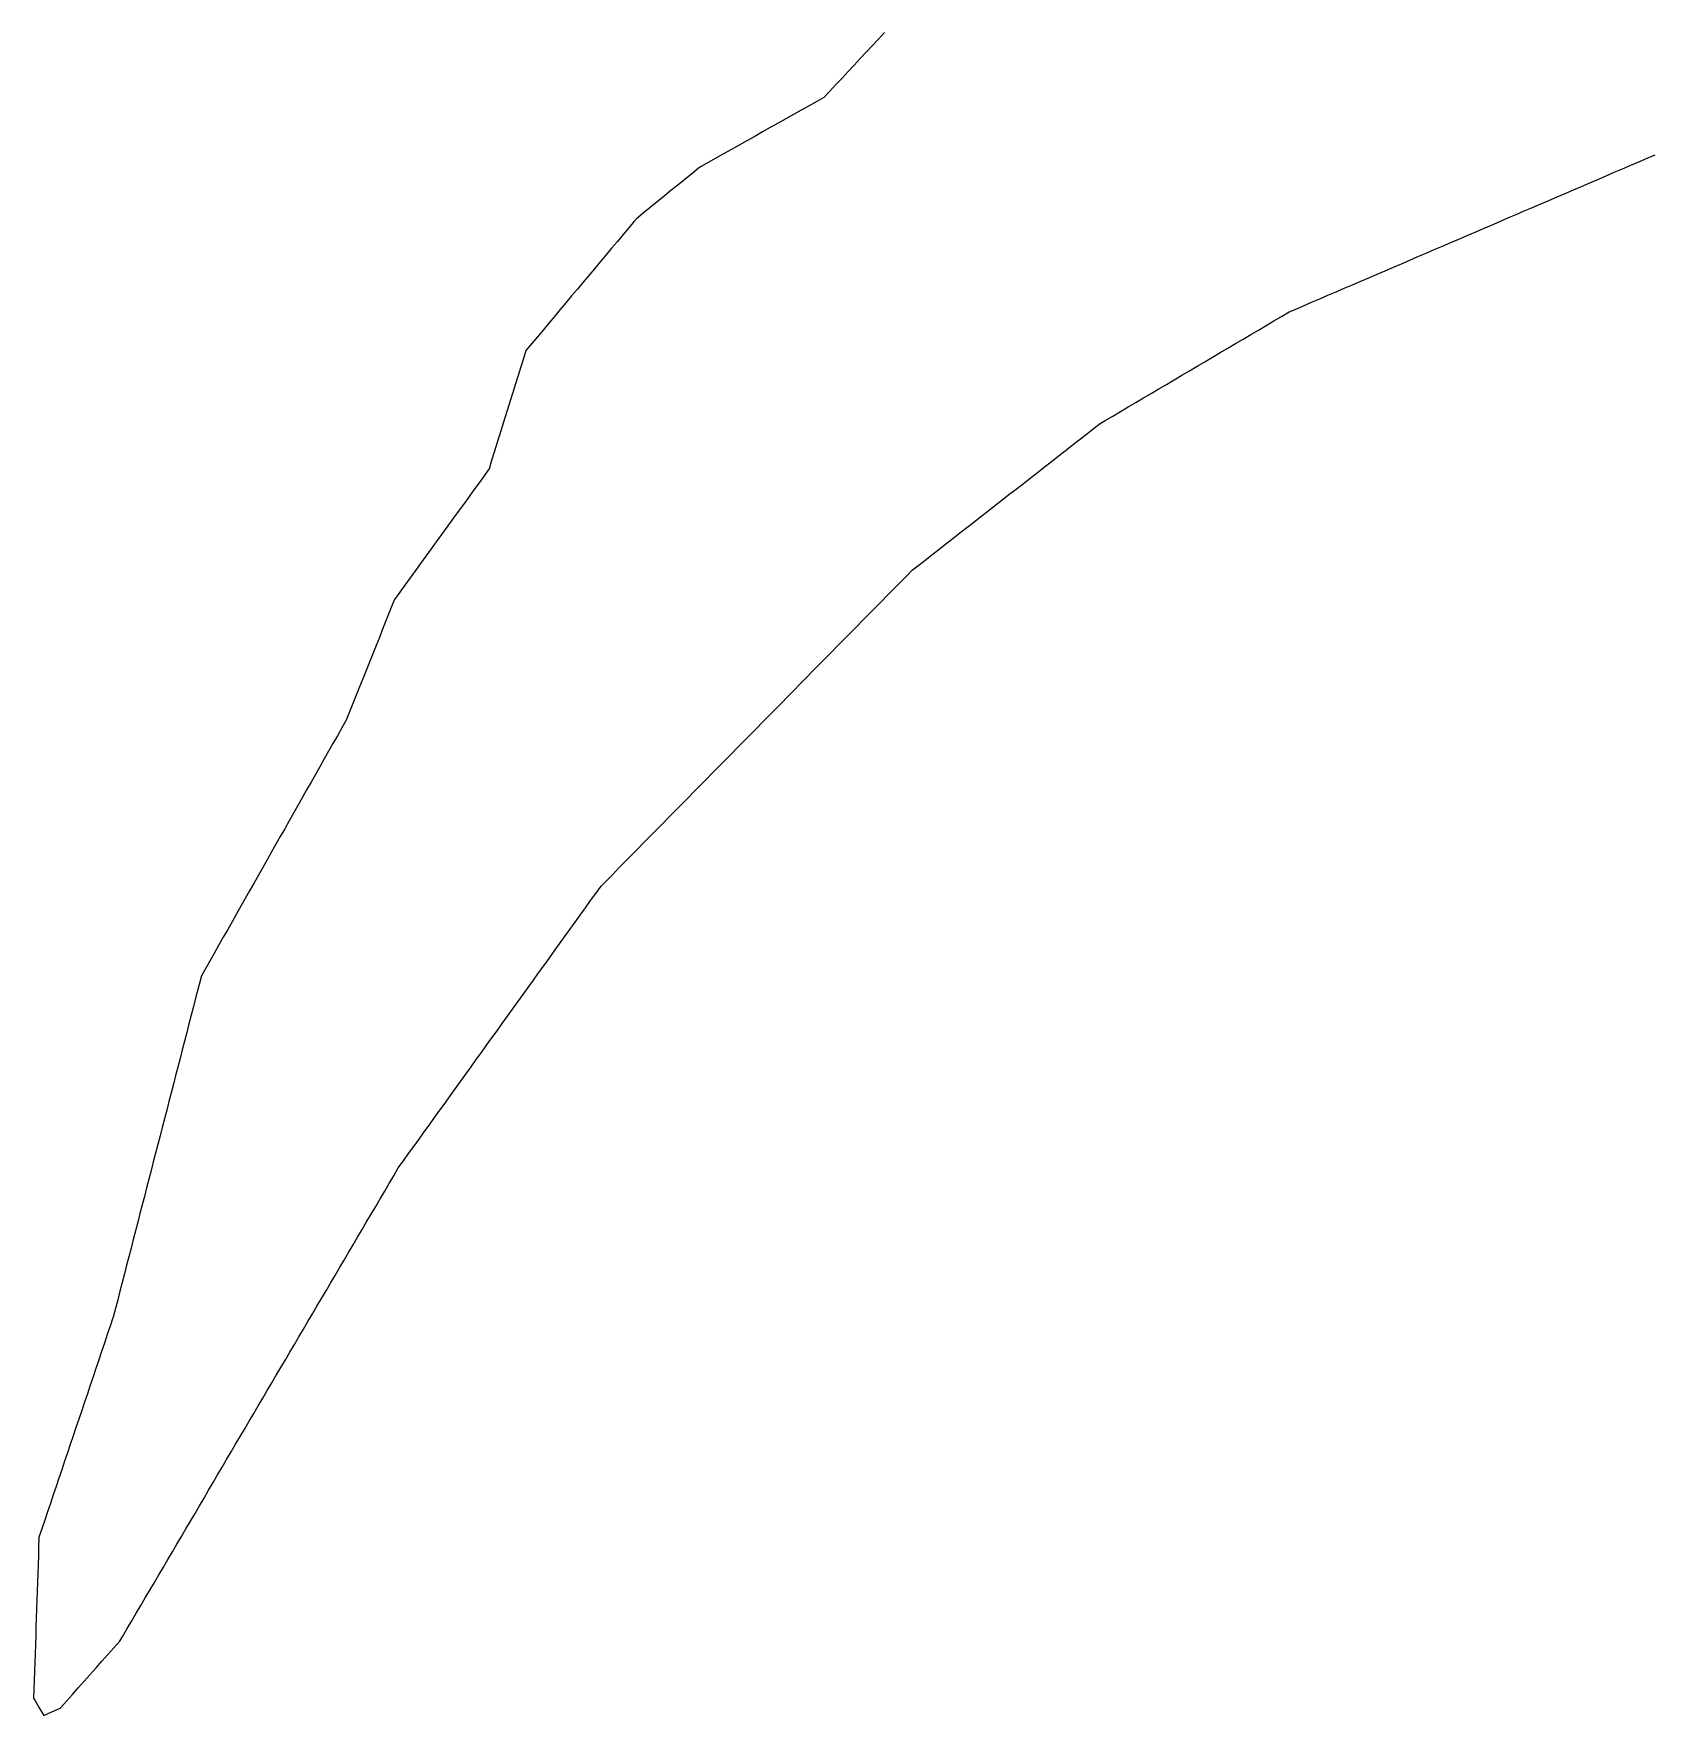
# Model space of a CAD drawing. Header units: millimetres. Extents: x 257 to 2289, y 96 to 1983.
# Drawn here: x 257.4 to 439.4, y 1063.7 to 1252.6 of the extents above; entities that cross this region are included whole.
import ezdxf

# ---------------------------------------------------------------- set-up
doc = ezdxf.new("R2010")
doc.units = ezdxf.units.MM
doc.layers.add('ALL_ISLANDS', color=7, linetype='Continuous')
doc.layers.add('OUTLINE_ISLAND_01', color=7, linetype='Continuous')

msp = doc.modelspace()

# ---------------------------------------------------------------- linework, layer by layer
at = {"layer": 'ALL_ISLANDS'}
msp.add_lwpolyline([(352.9154, 1252.7037), (352.2327, 1251.973), (351.55, 1251.2423), (350.8673, 1250.5116), (350.1846, 1249.7809), (349.5019, 1249.0502), (348.8192, 1248.3195), (348.1365, 1247.5888), (347.4539, 1246.858), (346.7712, 1246.1273), (346.0885, 1245.3966), (345.3102, 1244.9602), (344.438, 1244.4711), (343.5657, 1243.982), (342.6935, 1243.4929), (341.8213, 1243.0038), (340.949, 1242.5148), (340.0768, 1242.0257), (339.2046, 1241.5366), (338.3323, 1241.0475), (337.4601, 1240.5584), (336.5879, 1240.0693), (335.7156, 1239.5802), (334.8434, 1239.0911), (333.9712, 1238.602), (333.0989, 1238.1129), (332.2267, 1237.6238), (332.035, 1237.4685), (331.258, 1236.8391), (330.481, 1236.2096), (329.704, 1235.5801), (328.9269, 1234.9506), (328.1499, 1234.3212), (327.3729, 1233.6917), (326.5959, 1233.0622), (325.8188, 1232.4328), (325.0418, 1231.8033), (324.8351, 1231.5564), (324.1931, 1230.7897), (323.5511, 1230.023), (322.9091, 1229.2562), (322.2672, 1228.4895), (321.6252, 1227.7228), (320.9832, 1226.9561), (320.3412, 1226.1894), (319.6992, 1225.4227), (319.0572, 1224.6559), (318.4153, 1223.8892), (317.7733, 1223.1225), (317.1313, 1222.3558), (316.4893, 1221.5891), (315.8473, 1220.8223), (315.2053, 1220.0556), (314.5634, 1219.2889), (313.9214, 1218.5222), (313.2794, 1217.7555), (312.6374, 1216.9888), (312.3622, 1216.1057), (312.0646, 1215.151), (311.7671, 1214.1963), (311.4695, 1213.2416), (311.172, 1212.2869), (310.8744, 1211.3322), (310.5769, 1210.3775), (310.2793, 1209.4227), (309.9818, 1208.468), (309.6842, 1207.5133), (309.3867, 1206.5586), (309.0891, 1205.6039), (308.7916, 1204.6492), (308.494, 1203.6945), (308.4436, 1203.6249), (307.8569, 1202.8151), (307.2702, 1202.0053), (306.6835, 1201.1954), (306.0968, 1200.3856), (305.5101, 1199.5758), (304.9235, 1198.766), (304.3368, 1197.9562), (303.7501, 1197.1464), (303.1634, 1196.3366), (302.5767, 1195.5267), (301.99, 1194.7169), (301.4033, 1193.9071), (300.8167, 1193.0973), (300.23, 1192.2875), (299.6433, 1191.4777), (299.0566, 1190.6679), (298.4699, 1189.858), (297.8832, 1189.0482), (297.6655, 1188.5047), (297.2937, 1187.5764), (296.9218, 1186.6481), (296.55, 1185.7198), (296.1782, 1184.7915), (295.8063, 1183.8632), (295.4345, 1182.9349), (295.0626, 1182.0066), (294.6908, 1181.0784), (294.319, 1180.1501), (293.9471, 1179.2218), (293.5753, 1178.2935), (293.2034, 1177.3652), (292.8316, 1176.4369), (292.4598, 1175.5086), (292.4476, 1175.4871), (291.9549, 1174.6169), (291.4623, 1173.7466), (290.9696, 1172.8764), (290.477, 1172.0062), (289.9843, 1171.136), (289.4917, 1170.2657), (288.999, 1169.3955), (288.5064, 1168.5253), (288.0137, 1167.655), (287.5211, 1166.7848), (287.0284, 1165.9146), (286.5358, 1165.0444), (286.0431, 1164.1741), (285.5505, 1163.3039), (285.0578, 1162.4337), (284.5652, 1161.5635), (284.0725, 1160.6932), (283.5799, 1159.823), (283.0872, 1158.9528), (282.5946, 1158.0825), (282.1019, 1157.2123), (281.6093, 1156.3421), (281.1166, 1155.4719), (280.624, 1154.6016), (280.1313, 1153.7314), (279.6387, 1152.8612), (279.146, 1151.991), (278.6534, 1151.1207), (278.1607, 1150.2505), (277.6681, 1149.3803), (277.1754, 1148.51), (276.6828, 1147.6398), (276.1901, 1146.7696), (276.0506, 1146.2298), (275.8004, 1145.2617), (275.5501, 1144.2935), (275.2999, 1143.3253), (275.0496, 1142.3571), (274.7994, 1141.3889), (274.5492, 1140.4207), (274.2989, 1139.4526), (274.0487, 1138.4844), (273.7984, 1137.5162), (273.5482, 1136.548), (273.298, 1135.5798), (273.0477, 1134.6116), (272.7975, 1133.6435), (272.5472, 1132.6753), (272.297, 1131.7071), (272.0468, 1130.7389), (271.7965, 1129.7707), (271.5463, 1128.8025), (271.296, 1127.8343), (271.0458, 1126.8662), (270.7955, 1125.898), (270.5453, 1124.9298), (270.2951, 1123.9616), (270.0448, 1122.9934), (269.7946, 1122.0252), (269.5443, 1121.0571), (269.2941, 1120.0889), (269.0439, 1119.1207), (268.7936, 1118.1525), (268.5434, 1117.1843), (268.2931, 1116.2161), (268.0429, 1115.248), (267.7927, 1114.2798), (267.5424, 1113.3116), (267.2922, 1112.3434), (267.0419, 1111.3752), (266.7917, 1110.407), (266.5414, 1109.4389), (266.2912, 1108.4707), (266.2644, 1108.3911), (265.9448, 1107.4436), (265.6252, 1106.496), (265.3055, 1105.5485), (264.9859, 1104.6009), (264.6663, 1103.6534), (264.3467, 1102.7058), (264.0271, 1101.7583), (263.7075, 1100.8107), (263.3879, 1099.8632), (263.0683, 1098.9157), (262.7487, 1097.9681), (262.429, 1097.0206), (262.1094, 1096.073), (261.7898, 1095.1255), (261.4702, 1094.1779), (261.1506, 1093.2304), (260.831, 1092.2828), (260.5114, 1091.3353), (260.1918, 1090.3877), (259.8721, 1089.4402), (259.5525, 1088.4926), (259.2329, 1087.5451), (258.9133, 1086.5975), (258.5937, 1085.65), (258.2741, 1084.7024), (257.9545, 1083.7549), (257.9515, 1083.6652), (257.9182, 1082.6657), (257.885, 1081.6663), (257.8517, 1080.6668), (257.8184, 1079.6674), (257.7852, 1078.6679), (257.7519, 1077.6685), (257.7186, 1076.669), (257.6854, 1075.6696), (257.6521, 1074.6701), (257.6189, 1073.6707), (257.5856, 1072.6712), (257.5523, 1071.6718), (257.5191, 1070.6724), (257.4858, 1069.6729), (257.4525, 1068.6735), (257.4193, 1067.674), (257.386, 1066.6746), (257.3528, 1065.6751), (257.4778, 1065.4653), (257.9897, 1064.6062), (258.5016, 1063.7472), (259.4149, 1064.1454), (260.3315, 1064.5451), (260.3731, 1064.5918), (261.0376, 1065.339), (261.7022, 1066.0863), (262.3668, 1066.8335), (263.0313, 1067.5807), (263.6959, 1068.328), (264.3605, 1069.0752), (265.025, 1069.8224), (265.6896, 1070.5697), (266.3541, 1071.3169), (267.0187, 1072.0641), (267.3588, 1072.6418), (267.8661, 1073.5036), (268.3735, 1074.3653), (268.8808, 1075.2271), (269.3881, 1076.0889), (269.8954, 1076.9506), (270.4027, 1077.8124), (270.91, 1078.6741), (271.4174, 1079.5359), (271.9247, 1080.3977), (272.432, 1081.2594), (272.9393, 1082.1212), (273.4466, 1082.9829), (273.954, 1083.8447), (274.4613, 1084.7065), (274.9686, 1085.5682), (275.4759, 1086.43), (275.9832, 1087.2917), (276.4905, 1088.1535), (276.9979, 1089.0152), (277.5052, 1089.877), (278.0125, 1090.7388), (278.5198, 1091.6005), (279.0271, 1092.4623), (279.5345, 1093.324), (280.0418, 1094.1858), (280.5491, 1095.0476), (281.0564, 1095.9093), (281.5637, 1096.7711), (282.071, 1097.6328), (282.5784, 1098.4946), (283.0857, 1099.3564), (283.593, 1100.2181), (284.1003, 1101.0799), (284.6076, 1101.9416), (285.115, 1102.8034), (285.6223, 1103.6651), (286.1296, 1104.5269), (286.6369, 1105.3887), (287.1442, 1106.2504), (287.6515, 1107.1122), (288.1589, 1107.9739), (288.6662, 1108.8357), (289.1735, 1109.6975), (289.6808, 1110.5592), (290.1881, 1111.421), (290.6955, 1112.2827), (291.2028, 1113.1445), (291.7101, 1114.0063), (292.2174, 1114.868), (292.7247, 1115.7298), (293.232, 1116.5915), (293.7394, 1117.4533), (294.2467, 1118.315), (294.754, 1119.1768), (295.2613, 1120.0386), (295.7686, 1120.9003), (296.276, 1121.7621), (296.7833, 1122.6238), (297.2906, 1123.4856), (297.7979, 1124.3474), (298.3052, 1125.2091), (298.8816, 1126.0101), (299.4656, 1126.8218), (300.0497, 1127.6336), (300.6337, 1128.4453), (301.2178, 1129.257), (301.8018, 1130.0687), (302.3859, 1130.8804), (302.97, 1131.6921), (303.554, 1132.5038), (304.1381, 1133.3156), (304.7221, 1134.1273), (305.3062, 1134.939), (305.8902, 1135.7507), (306.4743, 1136.5624), (307.0583, 1137.3741), (307.6424, 1138.1858), (308.2264, 1138.9976), (308.8105, 1139.8093), (309.3945, 1140.621), (309.9786, 1141.4327), (310.5627, 1142.2444), (311.1467, 1143.0561), (311.7308, 1143.8679), (312.3148, 1144.6796), (312.8989, 1145.4913), (313.4829, 1146.303), (314.067, 1147.1147), (314.651, 1147.9264), (315.2351, 1148.7381), (315.8191, 1149.5499), (316.4032, 1150.3616), (316.9872, 1151.1733), (317.5713, 1151.985), (318.1554, 1152.7967), (318.7394, 1153.6084), (319.3235, 1154.4201), (319.9075, 1155.2319), (320.4916, 1156.0436), (321.0756, 1156.8553), (321.6812, 1157.4701), (322.383, 1158.1825), (323.0847, 1158.895), (323.7865, 1159.6074), (324.4883, 1160.3198), (325.19, 1161.0322), (325.8918, 1161.7447), (326.5935, 1162.4571), (327.2953, 1163.1695), (327.997, 1163.8819), (328.6988, 1164.5943), (329.4005, 1165.3068), (330.1023, 1166.0192), (330.804, 1166.7316), (331.5058, 1167.444), (332.2075, 1168.1565), (332.9093, 1168.8689), (333.611, 1169.5813), (334.3128, 1170.2937), (335.0145, 1171.0062), (335.7163, 1171.7186), (336.418, 1172.431), (337.1198, 1173.1434), (337.8215, 1173.8558), (338.5233, 1174.5683), (339.225, 1175.2807), (339.9268, 1175.9931), (340.6285, 1176.7055), (341.3303, 1177.418), (342.032, 1178.1304), (342.7338, 1178.8428), (343.4355, 1179.5552), (344.1373, 1180.2676), (344.839, 1180.9801), (345.5408, 1181.6925), (346.2425, 1182.4049), (346.9443, 1183.1173), (347.646, 1183.8298), (348.3478, 1184.5422), (349.0495, 1185.2546), (349.7513, 1185.967), (350.453, 1186.6794), (351.1548, 1187.3919), (351.8565, 1188.1043), (352.5583, 1188.8167), (353.26, 1189.5291), (353.9618, 1190.2416), (354.6635, 1190.954), (355.3653, 1191.6664), (356.067, 1192.3788), (356.6376, 1192.8238), (357.4261, 1193.4388), (358.2146, 1194.0538), (359.0032, 1194.6688), (359.7917, 1195.2838), (360.5802, 1195.8988), (361.3688, 1196.5138), (362.1573, 1197.1288), (362.9458, 1197.7438), (363.7343, 1198.3588), (364.5229, 1198.9738), (365.3114, 1199.5888), (366.0999, 1200.2038), (366.8884, 1200.8188), (367.677, 1201.4338), (368.4655, 1202.0488), (369.254, 1202.6638), (370.0425, 1203.2788), (370.8311, 1203.8938), (371.6196, 1204.5088), (372.4081, 1205.1238), (373.1966, 1205.7388), (373.9852, 1206.3538), (374.7737, 1206.9688), (375.5622, 1207.5838), (376.3508, 1208.1988), (377.1393, 1208.8138), (377.6885, 1209.1378), (378.5498, 1209.6458), (379.4111, 1210.1539), (380.2724, 1210.662), (381.1337, 1211.17), (381.9951, 1211.6781), (382.8564, 1212.1862), (383.7177, 1212.6942), (384.579, 1213.2023), (385.4403, 1213.7104), (386.3017, 1214.2184), (387.163, 1214.7265), (388.0243, 1215.2346), (388.8856, 1215.7426), (389.7469, 1216.2507), (390.6082, 1216.7587), (391.4696, 1217.2668), (392.3309, 1217.7749), (393.1922, 1218.2829), (394.0535, 1218.791), (394.9148, 1219.2991), (395.7762, 1219.8071), (396.6375, 1220.3152), (397.4988, 1220.8233), (398.3601, 1221.3313), (399.0347, 1221.621), (399.9536, 1222.0156), (400.8725, 1222.4102), (401.7913, 1222.8048), (402.7102, 1223.1994), (403.629, 1223.594), (404.5479, 1223.9886), (405.4667, 1224.3832), (406.3856, 1224.7778), (407.3045, 1225.1724), (408.2233, 1225.567), (409.1422, 1225.9616), (410.061, 1226.3561), (410.9799, 1226.7507), (411.8987, 1227.1453), (412.8176, 1227.5399), (413.7364, 1227.9345), (414.6553, 1228.3291), (415.5742, 1228.7237), (416.493, 1229.1183), (417.4119, 1229.5129), (418.3307, 1229.9075), (419.2496, 1230.3021), (420.1684, 1230.6967), (421.0873, 1231.0913), (422.0062, 1231.4858), (422.925, 1231.8804), (423.8439, 1232.275), (424.7627, 1232.6696), (425.6816, 1233.0642), (426.6004, 1233.4588), (427.5193, 1233.8534), (428.4381, 1234.248), (429.357, 1234.6426), (430.2759, 1235.0372), (431.1947, 1235.4318), (432.1136, 1235.8264), (433.0324, 1236.221), (433.9513, 1236.6155), (434.8701, 1237.0101), (435.789, 1237.4047), (436.7079, 1237.7993), (437.6267, 1238.1939), (438.5456, 1238.5885), (439.4644, 1238.9831)], dxfattribs=at)
at = {"layer": 'OUTLINE_ISLAND_01'}
msp.add_lwpolyline([(352.9154, 1252.7037), (352.2327, 1251.973), (351.55, 1251.2423), (350.8673, 1250.5116), (350.1846, 1249.7809), (349.5019, 1249.0502), (348.8192, 1248.3195), (348.1365, 1247.5888), (347.4539, 1246.858), (346.7712, 1246.1273), (346.0885, 1245.3966), (345.3102, 1244.9602), (344.438, 1244.4711), (343.5657, 1243.982), (342.6935, 1243.4929), (341.8213, 1243.0038), (340.949, 1242.5148), (340.0768, 1242.0257), (339.2046, 1241.5366), (338.3323, 1241.0475), (337.4601, 1240.5584), (336.5879, 1240.0693), (335.7156, 1239.5802), (334.8434, 1239.0911), (333.9712, 1238.602), (333.0989, 1238.1129), (332.2267, 1237.6238), (332.035, 1237.4685), (331.258, 1236.8391), (330.481, 1236.2096), (329.704, 1235.5801), (328.9269, 1234.9506), (328.1499, 1234.3212), (327.3729, 1233.6917), (326.5959, 1233.0622), (325.8188, 1232.4328), (325.0418, 1231.8033), (324.8351, 1231.5564), (324.1931, 1230.7897), (323.5511, 1230.023), (322.9091, 1229.2562), (322.2672, 1228.4895), (321.6252, 1227.7228), (320.9832, 1226.9561), (320.3412, 1226.1894), (319.6992, 1225.4227), (319.0572, 1224.6559), (318.4153, 1223.8892), (317.7733, 1223.1225), (317.1313, 1222.3558), (316.4893, 1221.5891), (315.8473, 1220.8223), (315.2053, 1220.0556), (314.5634, 1219.2889), (313.9214, 1218.5222), (313.2794, 1217.7555), (312.6374, 1216.9888), (312.3622, 1216.1057), (312.0646, 1215.151), (311.7671, 1214.1963), (311.4695, 1213.2416), (311.172, 1212.2869), (310.8744, 1211.3322), (310.5769, 1210.3775), (310.2793, 1209.4227), (309.9818, 1208.468), (309.6842, 1207.5133), (309.3867, 1206.5586), (309.0891, 1205.6039), (308.7916, 1204.6492), (308.494, 1203.6945), (308.4436, 1203.6249), (307.8569, 1202.8151), (307.2702, 1202.0053), (306.6835, 1201.1954), (306.0968, 1200.3856), (305.5101, 1199.5758), (304.9235, 1198.766), (304.3368, 1197.9562), (303.7501, 1197.1464), (303.1634, 1196.3366), (302.5767, 1195.5267), (301.99, 1194.7169), (301.4033, 1193.9071), (300.8167, 1193.0973), (300.23, 1192.2875), (299.6433, 1191.4777), (299.0566, 1190.6679), (298.4699, 1189.858), (297.8832, 1189.0482), (297.6655, 1188.5047), (297.2937, 1187.5764), (296.9218, 1186.6481), (296.55, 1185.7198), (296.1782, 1184.7915), (295.8063, 1183.8632), (295.4345, 1182.9349), (295.0626, 1182.0066), (294.6908, 1181.0784), (294.319, 1180.1501), (293.9471, 1179.2218), (293.5753, 1178.2935), (293.2034, 1177.3652), (292.8316, 1176.4369), (292.4598, 1175.5086), (292.4476, 1175.4871), (291.9549, 1174.6169), (291.4623, 1173.7466), (290.9696, 1172.8764), (290.477, 1172.0062), (289.9843, 1171.136), (289.4917, 1170.2657), (288.999, 1169.3955), (288.5064, 1168.5253), (288.0137, 1167.655), (287.5211, 1166.7848), (287.0284, 1165.9146), (286.5358, 1165.0444), (286.0431, 1164.1741), (285.5505, 1163.3039), (285.0578, 1162.4337), (284.5652, 1161.5635), (284.0725, 1160.6932), (283.5799, 1159.823), (283.0872, 1158.9528), (282.5946, 1158.0825), (282.1019, 1157.2123), (281.6093, 1156.3421), (281.1166, 1155.4719), (280.624, 1154.6016), (280.1313, 1153.7314), (279.6387, 1152.8612), (279.146, 1151.991), (278.6534, 1151.1207), (278.1607, 1150.2505), (277.6681, 1149.3803), (277.1754, 1148.51), (276.6828, 1147.6398), (276.1901, 1146.7696), (276.0506, 1146.2298), (275.8004, 1145.2617), (275.5501, 1144.2935), (275.2999, 1143.3253), (275.0496, 1142.3571), (274.7994, 1141.3889), (274.5492, 1140.4207), (274.2989, 1139.4526), (274.0487, 1138.4844), (273.7984, 1137.5162), (273.5482, 1136.548), (273.298, 1135.5798), (273.0477, 1134.6116), (272.7975, 1133.6435), (272.5472, 1132.6753), (272.297, 1131.7071), (272.0468, 1130.7389), (271.7965, 1129.7707), (271.5463, 1128.8025), (271.296, 1127.8343), (271.0458, 1126.8662), (270.7955, 1125.898), (270.5453, 1124.9298), (270.2951, 1123.9616), (270.0448, 1122.9934), (269.7946, 1122.0252), (269.5443, 1121.0571), (269.2941, 1120.0889), (269.0439, 1119.1207), (268.7936, 1118.1525), (268.5434, 1117.1843), (268.2931, 1116.2161), (268.0429, 1115.248), (267.7927, 1114.2798), (267.5424, 1113.3116), (267.2922, 1112.3434), (267.0419, 1111.3752), (266.7917, 1110.407), (266.5414, 1109.4389), (266.2912, 1108.4707), (266.2644, 1108.3911), (265.9448, 1107.4436), (265.6252, 1106.496), (265.3055, 1105.5485), (264.9859, 1104.6009), (264.6663, 1103.6534), (264.3467, 1102.7058), (264.0271, 1101.7583), (263.7075, 1100.8107), (263.3879, 1099.8632), (263.0683, 1098.9157), (262.7487, 1097.9681), (262.429, 1097.0206), (262.1094, 1096.073), (261.7898, 1095.1255), (261.4702, 1094.1779), (261.1506, 1093.2304), (260.831, 1092.2828), (260.5114, 1091.3353), (260.1918, 1090.3877), (259.8721, 1089.4402), (259.5525, 1088.4926), (259.2329, 1087.5451), (258.9133, 1086.5975), (258.5937, 1085.65), (258.2741, 1084.7024), (257.9545, 1083.7549), (257.9515, 1083.6652), (257.9182, 1082.6657), (257.885, 1081.6663), (257.8517, 1080.6668), (257.8184, 1079.6674), (257.7852, 1078.6679), (257.7519, 1077.6685), (257.7186, 1076.669), (257.6854, 1075.6696), (257.6521, 1074.6701), (257.6189, 1073.6707), (257.5856, 1072.6712), (257.5523, 1071.6718), (257.5191, 1070.6724), (257.4858, 1069.6729), (257.4525, 1068.6735), (257.4193, 1067.674), (257.386, 1066.6746), (257.3528, 1065.6751), (257.4778, 1065.4653), (257.9897, 1064.6062), (258.5016, 1063.7472), (259.4149, 1064.1454), (260.3315, 1064.5451), (260.3731, 1064.5918), (261.0376, 1065.339), (261.7022, 1066.0863), (262.3668, 1066.8335), (263.0313, 1067.5807), (263.6959, 1068.328), (264.3605, 1069.0752), (265.025, 1069.8224), (265.6896, 1070.5697), (266.3541, 1071.3169), (267.0187, 1072.0641), (267.3588, 1072.6418), (267.8661, 1073.5036), (268.3735, 1074.3653), (268.8808, 1075.2271), (269.3881, 1076.0889), (269.8954, 1076.9506), (270.4027, 1077.8124), (270.91, 1078.6741), (271.4174, 1079.5359), (271.9247, 1080.3977), (272.432, 1081.2594), (272.9393, 1082.1212), (273.4466, 1082.9829), (273.954, 1083.8447), (274.4613, 1084.7065), (274.9686, 1085.5682), (275.4759, 1086.43), (275.9832, 1087.2917), (276.4905, 1088.1535), (276.9979, 1089.0152), (277.5052, 1089.877), (278.0125, 1090.7388), (278.5198, 1091.6005), (279.0271, 1092.4623), (279.5345, 1093.324), (280.0418, 1094.1858), (280.5491, 1095.0476), (281.0564, 1095.9093), (281.5637, 1096.7711), (282.071, 1097.6328), (282.5784, 1098.4946), (283.0857, 1099.3564), (283.593, 1100.2181), (284.1003, 1101.0799), (284.6076, 1101.9416), (285.115, 1102.8034), (285.6223, 1103.6651), (286.1296, 1104.5269), (286.6369, 1105.3887), (287.1442, 1106.2504), (287.6515, 1107.1122), (288.1589, 1107.9739), (288.6662, 1108.8357), (289.1735, 1109.6975), (289.6808, 1110.5592), (290.1881, 1111.421), (290.6955, 1112.2827), (291.2028, 1113.1445), (291.7101, 1114.0063), (292.2174, 1114.868), (292.7247, 1115.7298), (293.232, 1116.5915), (293.7394, 1117.4533), (294.2467, 1118.315), (294.754, 1119.1768), (295.2613, 1120.0386), (295.7686, 1120.9003), (296.276, 1121.7621), (296.7833, 1122.6238), (297.2906, 1123.4856), (297.7979, 1124.3474), (298.3052, 1125.2091), (298.8816, 1126.0101), (299.4656, 1126.8218), (300.0497, 1127.6336), (300.6337, 1128.4453), (301.2178, 1129.257), (301.8018, 1130.0687), (302.3859, 1130.8804), (302.97, 1131.6921), (303.554, 1132.5038), (304.1381, 1133.3156), (304.7221, 1134.1273), (305.3062, 1134.939), (305.8902, 1135.7507), (306.4743, 1136.5624), (307.0583, 1137.3741), (307.6424, 1138.1858), (308.2264, 1138.9976), (308.8105, 1139.8093), (309.3945, 1140.621), (309.9786, 1141.4327), (310.5627, 1142.2444), (311.1467, 1143.0561), (311.7308, 1143.8679), (312.3148, 1144.6796), (312.8989, 1145.4913), (313.4829, 1146.303), (314.067, 1147.1147), (314.651, 1147.9264), (315.2351, 1148.7381), (315.8191, 1149.5499), (316.4032, 1150.3616), (316.9872, 1151.1733), (317.5713, 1151.985), (318.1554, 1152.7967), (318.7394, 1153.6084), (319.3235, 1154.4201), (319.9075, 1155.2319), (320.4916, 1156.0436), (321.0756, 1156.8553), (321.6812, 1157.4701), (322.383, 1158.1825), (323.0847, 1158.895), (323.7865, 1159.6074), (324.4883, 1160.3198), (325.19, 1161.0322), (325.8918, 1161.7447), (326.5935, 1162.4571), (327.2953, 1163.1695), (327.997, 1163.8819), (328.6988, 1164.5943), (329.4005, 1165.3068), (330.1023, 1166.0192), (330.804, 1166.7316), (331.5058, 1167.444), (332.2075, 1168.1565), (332.9093, 1168.8689), (333.611, 1169.5813), (334.3128, 1170.2937), (335.0145, 1171.0062), (335.7163, 1171.7186), (336.418, 1172.431), (337.1198, 1173.1434), (337.8215, 1173.8558), (338.5233, 1174.5683), (339.225, 1175.2807), (339.9268, 1175.9931), (340.6285, 1176.7055), (341.3303, 1177.418), (342.032, 1178.1304), (342.7338, 1178.8428), (343.4355, 1179.5552), (344.1373, 1180.2676), (344.839, 1180.9801), (345.5408, 1181.6925), (346.2425, 1182.4049), (346.9443, 1183.1173), (347.646, 1183.8298), (348.3478, 1184.5422), (349.0495, 1185.2546), (349.7513, 1185.967), (350.453, 1186.6794), (351.1548, 1187.3919), (351.8565, 1188.1043), (352.5583, 1188.8167), (353.26, 1189.5291), (353.9618, 1190.2416), (354.6635, 1190.954), (355.3653, 1191.6664), (356.067, 1192.3788), (356.6376, 1192.8238), (357.4261, 1193.4388), (358.2146, 1194.0538), (359.0032, 1194.6688), (359.7917, 1195.2838), (360.5802, 1195.8988), (361.3688, 1196.5138), (362.1573, 1197.1288), (362.9458, 1197.7438), (363.7343, 1198.3588), (364.5229, 1198.9738), (365.3114, 1199.5888), (366.0999, 1200.2038), (366.8884, 1200.8188), (367.677, 1201.4338), (368.4655, 1202.0488), (369.254, 1202.6638), (370.0425, 1203.2788), (370.8311, 1203.8938), (371.6196, 1204.5088), (372.4081, 1205.1238), (373.1966, 1205.7388), (373.9852, 1206.3538), (374.7737, 1206.9688), (375.5622, 1207.5838), (376.3508, 1208.1988), (377.1393, 1208.8138), (377.6885, 1209.1378), (378.5498, 1209.6458), (379.4111, 1210.1539), (380.2724, 1210.662), (381.1337, 1211.17), (381.9951, 1211.6781), (382.8564, 1212.1862), (383.7177, 1212.6942), (384.579, 1213.2023), (385.4403, 1213.7104), (386.3017, 1214.2184), (387.163, 1214.7265), (388.0243, 1215.2346), (388.8856, 1215.7426), (389.7469, 1216.2507), (390.6082, 1216.7587), (391.4696, 1217.2668), (392.3309, 1217.7749), (393.1922, 1218.2829), (394.0535, 1218.791), (394.9148, 1219.2991), (395.7762, 1219.8071), (396.6375, 1220.3152), (397.4988, 1220.8233), (398.3601, 1221.3313), (399.0347, 1221.621), (399.9536, 1222.0156), (400.8725, 1222.4102), (401.7913, 1222.8048), (402.7102, 1223.1994), (403.629, 1223.594), (404.5479, 1223.9886), (405.4667, 1224.3832), (406.3856, 1224.7778), (407.3045, 1225.1724), (408.2233, 1225.567), (409.1422, 1225.9616), (410.061, 1226.3561), (410.9799, 1226.7507), (411.8987, 1227.1453), (412.8176, 1227.5399), (413.7364, 1227.9345), (414.6553, 1228.3291), (415.5742, 1228.7237), (416.493, 1229.1183), (417.4119, 1229.5129), (418.3307, 1229.9075), (419.2496, 1230.3021), (420.1684, 1230.6967), (421.0873, 1231.0913), (422.0062, 1231.4858), (422.925, 1231.8804), (423.8439, 1232.275), (424.7627, 1232.6696), (425.6816, 1233.0642), (426.6004, 1233.4588), (427.5193, 1233.8534), (428.4381, 1234.248), (429.357, 1234.6426), (430.2759, 1235.0372), (431.1947, 1235.4318), (432.1136, 1235.8264), (433.0324, 1236.221), (433.9513, 1236.6155), (434.8701, 1237.0101), (435.789, 1237.4047), (436.7079, 1237.7993), (437.6267, 1238.1939), (438.5456, 1238.5885), (439.4644, 1238.9831)], dxfattribs=at)

doc.saveas('drawing.dxf')
